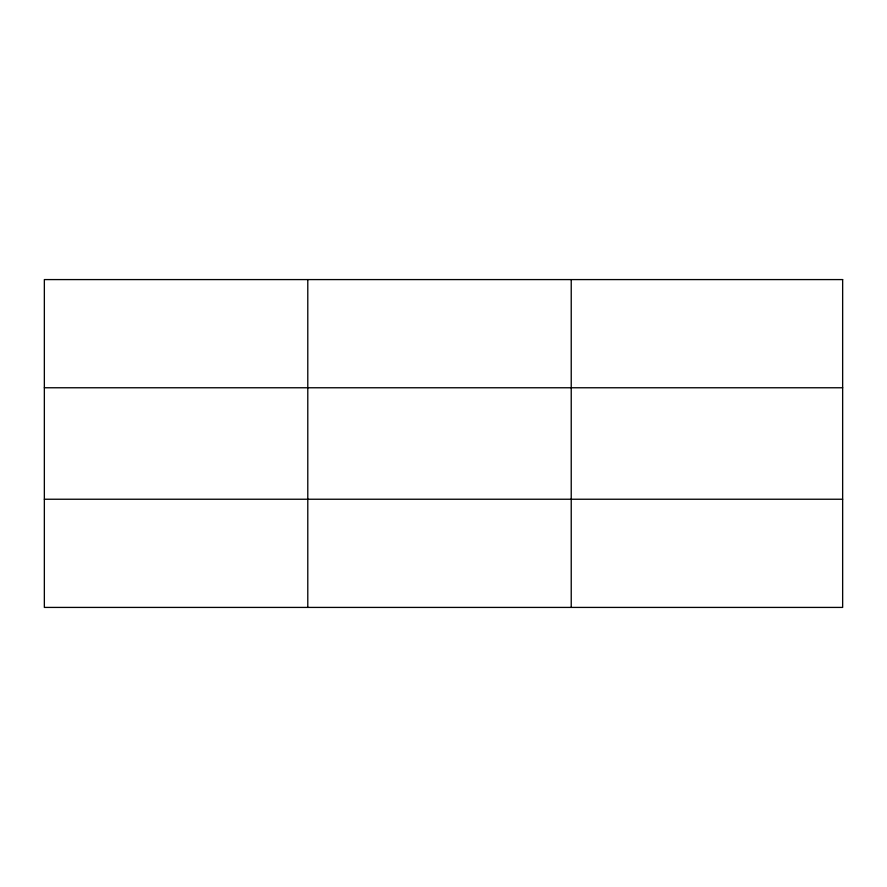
<?xml version="1.0" encoding="UTF-8"?>
<svg xmlns="http://www.w3.org/2000/svg" width="887" height="887" viewBox="0 0 887 887"><rect width="100%" height="100%" fill="white"/><g stroke="black" fill="none" stroke-linecap="round" stroke-linejoin="round"><path stroke-width="1.33" d="M307.789 607.418L307.789 279.582M571.228 607.418L571.228 279.582M44.35 387.763L842.65 387.763M44.35 499.237L842.65 499.237M842.65 279.582L842.65 607.418L44.35 607.418L44.35 279.582L842.65 279.582"/></g></svg>
